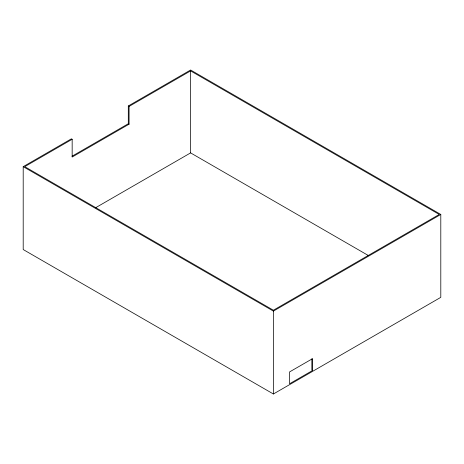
<?xml version="1.0" encoding="UTF-8"?>
<svg xmlns="http://www.w3.org/2000/svg" width="464" height="464" viewBox="0 0 464 464"><rect width="100%" height="100%" fill="white"/><g stroke="black" fill="none" stroke-linecap="round" stroke-linejoin="round"><path stroke-width="0.7" d="M72.019 156.229L128.308 123.737L128.308 105.972L190.6 70.006L440.8 214.461L440.8 297.343L273.4 393.994L23.2 249.539L23.2 166.657L71.392 138.829L72.164 139.275L72.164 157.035L129.073 124.178L129.073 106.418L190.6 70.899L439.263 214.461L273.4 310.219L24.737 166.657L72.164 139.275M95.462 207.82L190.6 152.894L368.486 255.594M23.2 166.657L273.4 311.106L440.8 214.461M312.626 370.458L289.553 383.78L289.553 371.937L312.626 358.62L312.626 370.458L311.854 370.017L311.854 358.869M128.308 105.972L129.073 106.418M128.308 123.737L129.073 124.178M273.4 311.106L273.4 393.994M190.6 70.899L190.6 152.894"/></g></svg>
